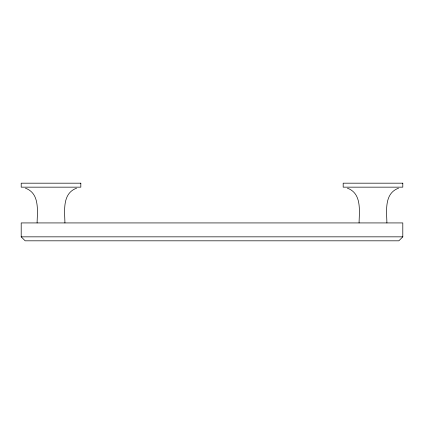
<?xml version="1.0" encoding="UTF-8"?>
<svg xmlns="http://www.w3.org/2000/svg" width="424" height="424" viewBox="0 0 424 424"><rect width="100%" height="100%" fill="white"/><g stroke="black" fill="none" stroke-linecap="round" stroke-linejoin="round"><path stroke-width="0.64" d="M402.8 236.846L398.825 240.816L25.175 240.821L21.2 236.846L21.2 222.934L402.8 222.929L402.8 236.841L21.2 236.846M76.596 188.187C62.074 193.423 64.708 210.839 64.925 222.934M398.571 188.187C384.049 193.423 386.683 210.839 386.9 222.929M347.404 188.187C361.926 193.423 359.292 210.839 359.075 222.929M25.429 188.187C39.951 193.423 37.317 210.839 37.1 222.934M80.825 183.184L21.2 183.184L21.2 187.159L80.825 187.159L80.825 183.184M402.8 183.184L343.175 183.179L343.175 187.154L402.8 187.154L402.8 183.179"/></g></svg>
